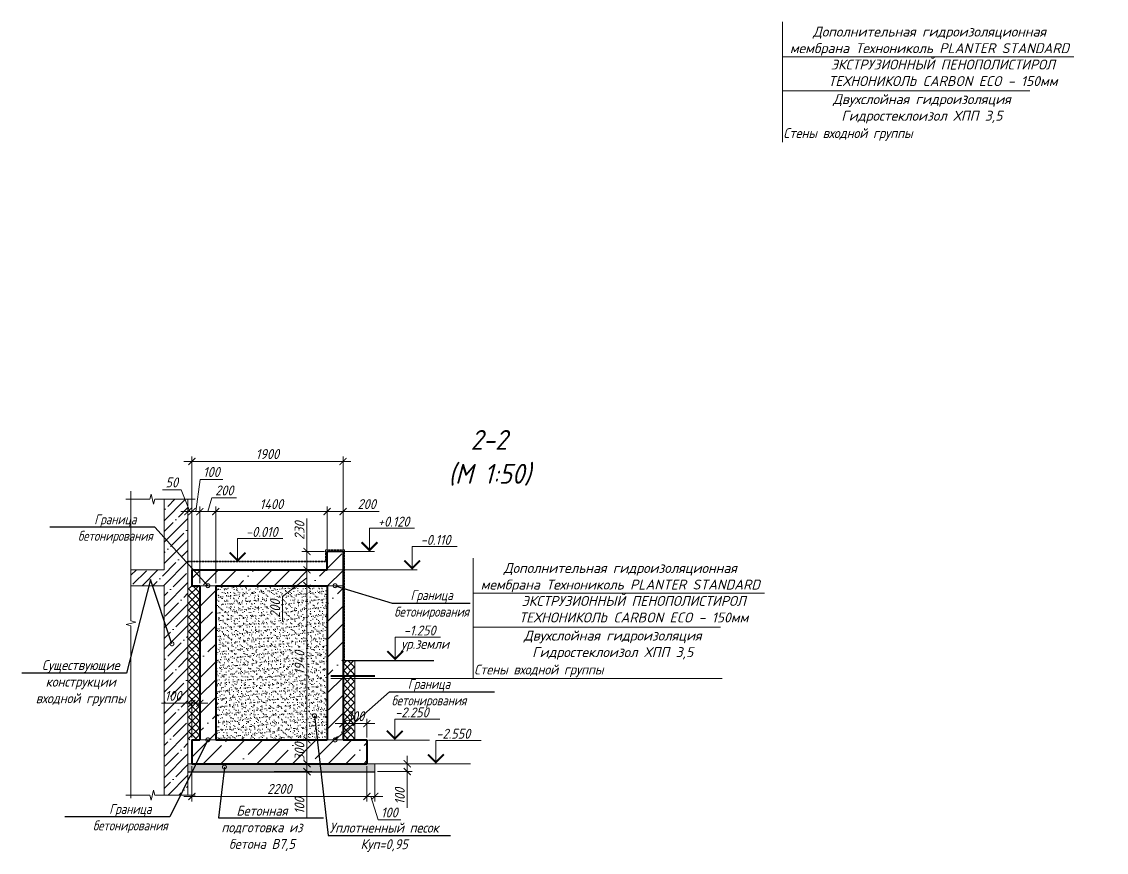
# Model space of a CAD drawing. Header units: millimetres. Extents: x 504091 to 2165846, y 135022 to 442887.
# Drawn here: x 1166348 to 1179985, y 238654 to 249105 of the extents above; entities that cross this region are included whole.
import ezdxf
from ezdxf import colors
from ezdxf.entities.mleader import LeaderData, LeaderLine
from ezdxf.math import Vec2, Vec3

# ---------------------------------------------------------------- set-up
doc = ezdxf.new("R2010")
doc.units = ezdxf.units.MM
doc.linetypes.add('( Dashed )', pattern=[0.75, 0.5, -0.25])
doc.layers.get('Defpoints').update_dxf_attribs({"color": 255})
doc.layers.add('!Defpoints', color=255, linetype='Continuous', lineweight=5, plot=False)
for name, color, linetype, lineweight in [('+АР_Вспомогательная', 7, 'Continuous', 9), ('Аннотация', 7, 'Continuous', 9), ('Лестницы', 7, 'Continuous', 18), ('Монолит тонкий', 204, 'Continuous', 9), ('Размер', 7, 'Continuous', 13), ('размеры', 7, 'Continuous', 9), ('Размеры КР', 164, 'Continuous', 9), ('СПДС_+АР_Выноски', 4, 'Continuous', 9)]:
    doc.layers.add(name, color=color, linetype=linetype, lineweight=lineweight)
doc.layers.add('PS_Выноски', color=7, linetype='Continuous')
doc.layers.add('SGRAND', color=7, linetype='Continuous')
doc.styles.add('GOST 2.304_new', font='isocpeur.ttf', dxfattribs={"width": 0.9, "oblique": 15})
doc.linetypes.add('zem', pattern='A,1.9,[130,ltypeshp.shx,S=2.4,R=135,X=0.5,Y=-1.8],2,[130,ltypeshp.shx,S=2.4,R=135,X=0.5,Y=-1.8],2,[130,ltypeshp.shx,S=2.4,R=135,X=0.5,Y=-1.8],3.8', length=9.7)
doc.linetypes.add('зигзаг', pattern='A,0.00254,-5.08,[131,ltypeshp.shx,S=5.08,R=0,X=-5.08,Y=0],-10.16,[131,ltypeshp.shx,S=5.08,R=180,X=5.08,Y=0],-5.08', length=20.32254)
doc.dimstyles.new('SPDS 1_50', dxfattribs={"dimscale": 50, "dimtxt": 2.5, "dimasz": 1.77, "dimexe": 1.25, "dimexo": 0.625, "dimtad": 1, "dimdec": 0, "dimrnd": 0.001, "dimzin": 9, "dimtxsty": 'GOST 2.304_new', "dimblk": 'ARCHTICK', "dimcen": 2.5, "dimdle": 2, "dimclrt": 256, "dimadec": 0, "dimazin": 2, "dimtfac": 0.75, "dimtdec": 0, "dimtmove": 1, "dimatfit": 3, "dimfxl": 0, "dimtolj": 1, "dimlwd": 9, "dimlwe": 9, "dimarcsym": 0})

# ---------------------------------------------------------------- blocks, each defined once
blk = doc.blocks.new('_DotSmall')
at = {"color": 0, "linetype": 'ByBlock', "lineweight": 35, "const_width": 0.5}
blk.add_lwpolyline([(-0.0625, 0, 1), (0.0625, 0, 1)], format="xyb", close=True, dxfattribs=at)
blk = doc.blocks.new('_ArchTick')
at = {"color": 0, "linetype": 'ByBlock', "const_width": 0.15}
blk.add_lwpolyline([(-0.5, -0.5), (0.5, 0.5)], dxfattribs=at)
blk = doc.blocks.new('*D2190')
at = {"layer": 'Defpoints', "color": 0, "lineweight": 20, "transparency": 16777216}
for p in [(1168488, 242941), (1168438, 242149), (1168488, 242149)]:
    blk.add_point(p, dxfattribs=at)
at = {"layer": 'Размеры КР', "color": 0, "lineweight": 9, "transparency": 16777216}
for p, q in [((1168351, 243214), (1168120, 243214)), ((1168463, 242941), (1168351, 243214)), ((1168438, 242941), (1168350, 242941)), ((1168438, 242180), (1168438, 243004)), ((1168438, 242941), (1168488, 242941)), ((1168438, 242941), (1168488, 242941)), ((1168488, 242180), (1168488, 243004)), ((1168488, 242941), (1168577, 242941))]:
    blk.add_line(p, q, dxfattribs=at)
at = {"layer": 'Размеры КР', "color": 0, "lineweight": 9, "transparency": 16777216, "xscale": 88.5, "yscale": 88.5, "zscale": 88.5}
blk.add_blockref('_ArchTick', (1168438, 242941), dxfattribs=at)
at = {"layer": 'Размеры КР', "color": 0, "lineweight": 9, "transparency": 16777216, "xscale": 88.5, "yscale": 88.5, "zscale": 88.5, "rotation": 180}
blk.add_blockref('_ArchTick', (1168488, 242941), dxfattribs=at)
at = {"layer": 'Размеры КР', "lineweight": 20, "transparency": 16777216, "insert": (1168235, 243308), "char_height": 125, "attachment_point": 5, "style": 'GOST 2.304_new'}
blk.add_mtext('\\A1;50', dxfattribs=at)
blk = doc.blocks.new('*D2191')
at = {"layer": 'Defpoints', "color": 0, "lineweight": 20, "transparency": 16777216}
for p in [(1168588, 242941), (1168488, 242149), (1168588, 242009)]:
    blk.add_point(p, dxfattribs=at)
at = {"layer": 'Размеры КР', "color": 0, "lineweight": 9, "transparency": 16777216}
for p, q in [((1168538, 242941), (1168590, 243345)), ((1168590, 243345), (1168877, 243345)), ((1168388, 242941), (1168688, 242941)), ((1168488, 242180), (1168488, 243004)), ((1168588, 242040), (1168588, 243004))]:
    blk.add_line(p, q, dxfattribs=at)
at = {"layer": 'Размеры КР', "color": 0, "lineweight": 9, "transparency": 16777216, "xscale": 88.5, "yscale": 88.5, "zscale": 88.5, "rotation": 180}
blk.add_blockref('_ArchTick', (1168488, 242941), dxfattribs=at)
at = {"layer": 'Размеры КР', "color": 0, "lineweight": 9, "transparency": 16777216, "xscale": 88.5, "yscale": 88.5, "zscale": 88.5}
blk.add_blockref('_ArchTick', (1168588, 242941), dxfattribs=at)
at = {"layer": 'Размеры КР', "lineweight": 20, "transparency": 16777216, "insert": (1168734, 243439), "char_height": 125, "attachment_point": 5, "style": 'GOST 2.304_new'}
blk.add_mtext('\\A1;100', dxfattribs=at)
blk = doc.blocks.new('*D2196')
at = {"layer": 'Defpoints', "color": 0, "lineweight": 20, "transparency": 16777216}
for p in [(1169935, 242439), (1170188, 242439), (1170188, 242209)]:
    blk.add_point(p, dxfattribs=at)
at = {"layer": 'Размеры КР', "color": 0, "lineweight": 9, "transparency": 16777216}
for p, q in [((1169935, 242856), (1169935, 242439)), ((1169935, 242109), (1169935, 242539)), ((1170157, 242439), (1169872, 242439)), ((1170157, 242209), (1169872, 242209))]:
    blk.add_line(p, q, dxfattribs=at)
at = {"layer": 'Размеры КР', "color": 0, "lineweight": 9, "transparency": 16777216, "xscale": 88.5, "yscale": 88.5, "zscale": 88.5}
for p, rotation in [((1169935, 242439), 90), ((1169935, 242209), 270)]:
    blk.add_blockref('_ArchTick', p, dxfattribs=dict(at, rotation=rotation))
at = {"layer": 'Размеры КР', "lineweight": 20, "transparency": 16777216, "insert": (1169841, 242701), "char_height": 125, "attachment_point": 5, "rotation": 90, "style": 'GOST 2.304_new'}
blk.add_mtext('\\A1;230', dxfattribs=at)
blk = doc.blocks.new('*D2197')
at = {"layer": 'Defpoints', "color": 0, "lineweight": 20, "transparency": 16777216}
for p in [(1170188, 242209), (1169935, 242009), (1170188, 242009)]:
    blk.add_point(p, dxfattribs=at)
at = {"layer": 'Размеры КР', "color": 0, "lineweight": 9, "transparency": 16777216}
for p, q in [((1170157, 242209), (1169872, 242209)), ((1169935, 242309), (1169935, 241909)), ((1169935, 242109), (1169628, 241874)), ((1170157, 242009), (1169872, 242009)), ((1169628, 241874), (1169628, 241564))]:
    blk.add_line(p, q, dxfattribs=at)
at = {"layer": 'Размеры КР', "color": 0, "lineweight": 9, "transparency": 16777216, "xscale": 88.5, "yscale": 88.5, "zscale": 88.5}
for p, rotation in [((1169935, 242209), 90), ((1169935, 242009), 270)]:
    blk.add_blockref('_ArchTick', p, dxfattribs=dict(at, rotation=rotation))
at = {"layer": 'Размеры КР', "lineweight": 20, "transparency": 16777216, "insert": (1169534, 241719), "char_height": 125, "attachment_point": 5, "rotation": 90, "style": 'GOST 2.304_new'}
blk.add_mtext('\\A1;200', dxfattribs=at)
blk = doc.blocks.new('*D2198')
at = {"layer": 'Defpoints', "color": 0, "lineweight": 20, "transparency": 16777216}
for p in [(1168788, 242941), (1168588, 242209), (1168788, 242009)]:
    blk.add_point(p, dxfattribs=at)
at = {"layer": 'Размеры КР', "color": 0, "lineweight": 9, "transparency": 16777216}
for p, q in [((1168688, 242941), (1168740, 243113)), ((1168740, 243113), (1169050, 243113)), ((1168488, 242941), (1168888, 242941)), ((1168588, 242240), (1168588, 243004)), ((1168788, 242040), (1168788, 243004))]:
    blk.add_line(p, q, dxfattribs=at)
at = {"layer": 'Размеры КР', "color": 0, "lineweight": 9, "transparency": 16777216, "xscale": 88.5, "yscale": 88.5, "zscale": 88.5, "rotation": 180}
blk.add_blockref('_ArchTick', (1168588, 242941), dxfattribs=at)
at = {"layer": 'Размеры КР', "color": 0, "lineweight": 9, "transparency": 16777216, "xscale": 88.5, "yscale": 88.5, "zscale": 88.5}
blk.add_blockref('_ArchTick', (1168788, 242941), dxfattribs=at)
at = {"layer": 'Размеры КР', "lineweight": 20, "transparency": 16777216, "insert": (1168895, 243207), "char_height": 125, "attachment_point": 5, "style": 'GOST 2.304_new'}
blk.add_mtext('\\A1;200', dxfattribs=at)
blk = doc.blocks.new('*D2199')
at = {"layer": 'Defpoints', "color": 0, "lineweight": 20, "transparency": 16777216}
for p in [(1170188, 242941), (1170188, 242209), (1168788, 242009)]:
    blk.add_point(p, dxfattribs=at)
at = {"layer": 'Размеры КР', "color": 0, "lineweight": 9, "transparency": 16777216}
for p, q in [((1168688, 242941), (1170288, 242941)), ((1168788, 242040), (1168788, 243004)), ((1170188, 242240), (1170188, 243004))]:
    blk.add_line(p, q, dxfattribs=at)
at = {"layer": 'Размеры КР', "color": 0, "lineweight": 9, "transparency": 16777216, "xscale": 88.5, "yscale": 88.5, "zscale": 88.5, "rotation": 180}
blk.add_blockref('_ArchTick', (1168788, 242941), dxfattribs=at)
at = {"layer": 'Размеры КР', "color": 0, "lineweight": 9, "transparency": 16777216, "xscale": 88.5, "yscale": 88.5, "zscale": 88.5}
blk.add_blockref('_ArchTick', (1170188, 242941), dxfattribs=at)
at = {"layer": 'Размеры КР', "lineweight": 20, "transparency": 16777216, "insert": (1169488, 243035), "char_height": 125, "attachment_point": 5, "style": 'GOST 2.304_new'}
blk.add_mtext('\\A1;1400', dxfattribs=at)
blk = doc.blocks.new('*D2200')
at = {"layer": 'Defpoints', "color": 0, "lineweight": 20, "transparency": 16777216}
for p in [(1170388, 242941), (1170388, 242415), (1170188, 242209)]:
    blk.add_point(p, dxfattribs=at)
at = {"layer": 'Размеры КР', "color": 0, "lineweight": 9, "transparency": 16777216}
for p, q in [((1170088, 242941), (1170488, 242941)), ((1170188, 242240), (1170188, 243004)), ((1170388, 242446), (1170388, 243004)), ((1170841, 242941), (1170388, 242941))]:
    blk.add_line(p, q, dxfattribs=at)
at = {"layer": 'Размеры КР', "color": 0, "lineweight": 9, "transparency": 16777216, "xscale": 88.5, "yscale": 88.5, "zscale": 88.5, "rotation": 180}
blk.add_blockref('_ArchTick', (1170188, 242941), dxfattribs=at)
at = {"layer": 'Размеры КР', "color": 0, "lineweight": 9, "transparency": 16777216, "xscale": 88.5, "yscale": 88.5, "zscale": 88.5}
blk.add_blockref('_ArchTick', (1170388, 242941), dxfattribs=at)
at = {"layer": 'Размеры КР', "lineweight": 20, "transparency": 16777216, "insert": (1170686, 243035), "char_height": 125, "attachment_point": 5, "style": 'GOST 2.304_new'}
blk.add_mtext('\\A1;200', dxfattribs=at)
blk = doc.blocks.new('*D2201')
at = {"layer": 'Defpoints', "color": 0, "lineweight": 20, "transparency": 16777216}
for p in [(1168588, 240529), (1168488, 240069), (1168588, 240069)]:
    blk.add_point(p, dxfattribs=at)
at = {"layer": 'Размеры КР', "color": 0, "lineweight": 9, "transparency": 16777216}
for p, q in [((1168488, 240100), (1168488, 240592)), ((1168588, 240100), (1168588, 240592)), ((1168107, 240529), (1168488, 240529)), ((1168388, 240529), (1168688, 240529))]:
    blk.add_line(p, q, dxfattribs=at)
at = {"layer": 'Размеры КР', "color": 0, "lineweight": 9, "transparency": 16777216, "xscale": 88.5, "yscale": 88.5, "zscale": 88.5, "rotation": 180}
blk.add_blockref('_ArchTick', (1168488, 240529), dxfattribs=at)
at = {"layer": 'Размеры КР', "color": 0, "lineweight": 9, "transparency": 16777216, "xscale": 88.5, "yscale": 88.5, "zscale": 88.5}
blk.add_blockref('_ArchTick', (1168588, 240529), dxfattribs=at)
at = {"layer": 'Размеры КР', "lineweight": 20, "transparency": 16777216, "insert": (1168250, 240623), "char_height": 125, "attachment_point": 5, "style": 'GOST 2.304_new'}
blk.add_mtext('\\A1;100', dxfattribs=at)
blk = doc.blocks.new('*D2202')
at = {"layer": 'Defpoints', "color": 0, "lineweight": 20, "transparency": 16777216}
for p in [(1169935, 242009), (1169935, 240069), (1169935, 240069)]:
    blk.add_point(p, dxfattribs=at)
at = {"layer": 'Размеры КР', "color": 0, "lineweight": 9, "transparency": 16777216}
for p, q in [((1169935, 242109), (1169935, 239969)), ((1169966, 242009), (1169997, 242009)), ((1169966, 240069), (1169997, 240069))]:
    blk.add_line(p, q, dxfattribs=at)
at = {"layer": 'Размеры КР', "color": 0, "lineweight": 9, "transparency": 16777216, "xscale": 88.5, "yscale": 88.5, "zscale": 88.5}
for p, rotation in [((1169935, 242009), 90), ((1169935, 240069), 270)]:
    blk.add_blockref('_ArchTick', p, dxfattribs=dict(at, rotation=rotation))
at = {"layer": 'Размеры КР', "lineweight": 20, "transparency": 16777216, "insert": (1169841, 241039), "char_height": 125, "attachment_point": 5, "rotation": 90, "style": 'GOST 2.304_new'}
blk.add_mtext('\\A1;1940', dxfattribs=at)
blk = doc.blocks.new('*D2203')
at = {"layer": 'Defpoints', "color": 0, "lineweight": 20, "transparency": 16777216}
for p in [(1169935, 240069), (1169701, 239769), (1169935, 239769)]:
    blk.add_point(p, dxfattribs=at)
at = {"layer": 'Размеры КР', "color": 0, "lineweight": 9, "transparency": 16777216}
for p, q in [((1169935, 240169), (1169935, 239669)), ((1169966, 240069), (1169997, 240069)), ((1169732, 239769), (1169997, 239769))]:
    blk.add_line(p, q, dxfattribs=at)
at = {"layer": 'Размеры КР', "color": 0, "lineweight": 9, "transparency": 16777216, "xscale": 88.5, "yscale": 88.5, "zscale": 88.5}
for p, rotation in [((1169935, 240069), 90), ((1169935, 239769), 270)]:
    blk.add_blockref('_ArchTick', p, dxfattribs=dict(at, rotation=rotation))
at = {"layer": 'Размеры КР', "lineweight": 20, "transparency": 16777216, "insert": (1169841, 239919), "char_height": 125, "attachment_point": 5, "rotation": 90, "style": 'GOST 2.304_new'}
blk.add_mtext('\\A1;300', dxfattribs=at)
blk = doc.blocks.new('*D2204')
at = {"layer": 'Defpoints', "color": 0, "lineweight": 20, "transparency": 16777216}
for p in [(1169490, 239769), (1169490, 239669), (1169935, 239669)]:
    blk.add_point(p, dxfattribs=at)
at = {"layer": 'Размеры КР', "color": 0, "lineweight": 9, "transparency": 16777216}
for p, q in [((1169522, 239769), (1169997, 239769)), ((1169935, 239869), (1169935, 239569)), ((1169522, 239669), (1169997, 239669)), ((1169935, 239096), (1169935, 239669))]:
    blk.add_line(p, q, dxfattribs=at)
at = {"layer": 'Размеры КР', "color": 0, "lineweight": 9, "transparency": 16777216, "xscale": 88.5, "yscale": 88.5, "zscale": 88.5}
for p, rotation in [((1169935, 239769), 90), ((1169935, 239669), 270)]:
    blk.add_blockref('_ArchTick', p, dxfattribs=dict(at, rotation=rotation))
at = {"layer": 'Размеры КР', "lineweight": 20, "transparency": 16777216, "insert": (1169841, 239240), "char_height": 125, "attachment_point": 5, "rotation": 90, "style": 'GOST 2.304_new'}
blk.add_mtext('\\A1;100', dxfattribs=at)
blk = doc.blocks.new('*D2205')
at = {"layer": 'Defpoints', "color": 0, "lineweight": 20, "transparency": 16777216}
for p in [(1168488, 239769), (1170688, 239769), (1170688, 239358)]:
    blk.add_point(p, dxfattribs=at)
at = {"layer": 'Размеры КР', "color": 0, "lineweight": 9, "transparency": 16777216}
for p, q in [((1168488, 239738), (1168488, 239295)), ((1170688, 239738), (1170688, 239295)), ((1168388, 239358), (1170788, 239358))]:
    blk.add_line(p, q, dxfattribs=at)
at = {"layer": 'Размеры КР', "color": 0, "lineweight": 9, "transparency": 16777216, "xscale": 88.5, "yscale": 88.5, "zscale": 88.5, "rotation": 180}
blk.add_blockref('_ArchTick', (1168488, 239358), dxfattribs=at)
at = {"layer": 'Размеры КР', "color": 0, "lineweight": 9, "transparency": 16777216, "xscale": 88.5, "yscale": 88.5, "zscale": 88.5}
blk.add_blockref('_ArchTick', (1170688, 239358), dxfattribs=at)
at = {"layer": 'Размеры КР', "lineweight": 20, "transparency": 16777216, "insert": (1169588, 239452), "char_height": 125, "attachment_point": 5, "style": 'GOST 2.304_new'}
blk.add_mtext('\\A1;2200', dxfattribs=at)
blk = doc.blocks.new('*D2206')
at = {"layer": 'Defpoints', "color": 0, "lineweight": 20, "transparency": 16777216}
for p in [(1170688, 239769), (1170788, 239769), (1170788, 239358)]:
    blk.add_point(p, dxfattribs=at)
at = {"layer": 'Размеры КР', "color": 0, "lineweight": 9, "transparency": 16777216}
for p, q in [((1170688, 239738), (1170688, 239295)), ((1170788, 239738), (1170788, 239295)), ((1170588, 239358), (1170888, 239358)), ((1170738, 239358), (1170828, 239061)), ((1170828, 239061), (1171115, 239061))]:
    blk.add_line(p, q, dxfattribs=at)
at = {"layer": 'Размеры КР', "color": 0, "lineweight": 9, "transparency": 16777216, "xscale": 88.5, "yscale": 88.5, "zscale": 88.5, "rotation": 180}
blk.add_blockref('_ArchTick', (1170688, 239358), dxfattribs=at)
at = {"layer": 'Размеры КР', "color": 0, "lineweight": 9, "transparency": 16777216, "xscale": 88.5, "yscale": 88.5, "zscale": 88.5}
blk.add_blockref('_ArchTick', (1170788, 239358), dxfattribs=at)
at = {"layer": 'Размеры КР', "lineweight": 20, "transparency": 16777216, "insert": (1170971, 239155), "char_height": 125, "attachment_point": 5, "style": 'GOST 2.304_new'}
blk.add_mtext('\\A1;100', dxfattribs=at)
blk = doc.blocks.new('*D2207')
at = {"layer": 'Defpoints', "color": 0, "lineweight": 20, "transparency": 16777216}
for p in [(1170788, 239769), (1171196, 239769), (1170788, 239669)]:
    blk.add_point(p, dxfattribs=at)
at = {"layer": 'Размеры КР', "color": 0, "lineweight": 9, "transparency": 16777216}
for p, q in [((1170820, 239769), (1171259, 239769)), ((1171196, 239569), (1171196, 239869)), ((1170820, 239669), (1171259, 239669)), ((1171196, 239216), (1171196, 239669))]:
    blk.add_line(p, q, dxfattribs=at)
at = {"layer": 'Размеры КР', "color": 0, "lineweight": 9, "transparency": 16777216, "xscale": 88.5, "yscale": 88.5, "zscale": 88.5}
for p, rotation in [((1171196, 239769), 90), ((1171196, 239669), 270)]:
    blk.add_blockref('_ArchTick', p, dxfattribs=dict(at, rotation=rotation))
at = {"layer": 'Размеры КР', "lineweight": 20, "transparency": 16777216, "insert": (1171102, 239360), "char_height": 125, "attachment_point": 5, "rotation": 90, "style": 'GOST 2.304_new'}
blk.add_mtext('\\A1;100', dxfattribs=at)
blk = doc.blocks.new('*D2208')
at = {"layer": 'Defpoints', "color": 0, "lineweight": 20, "transparency": 16777216}
for p in [(1170388, 243572), (1170388, 242415), (1168488, 242209)]:
    blk.add_point(p, dxfattribs=at)
at = {"layer": 'Размеры КР', "color": 0, "lineweight": 9, "transparency": 16777216}
for p, q in [((1168388, 243572), (1170488, 243572)), ((1168488, 242240), (1168488, 243634)), ((1170388, 242446), (1170388, 243634))]:
    blk.add_line(p, q, dxfattribs=at)
at = {"layer": 'Размеры КР', "color": 0, "lineweight": 9, "transparency": 16777216, "xscale": 88.5, "yscale": 88.5, "zscale": 88.5, "rotation": 180}
blk.add_blockref('_ArchTick', (1168488, 243572), dxfattribs=at)
at = {"layer": 'Размеры КР', "color": 0, "lineweight": 9, "transparency": 16777216, "xscale": 88.5, "yscale": 88.5, "zscale": 88.5}
blk.add_blockref('_ArchTick', (1170388, 243572), dxfattribs=at)
at = {"layer": 'Размеры КР', "lineweight": 20, "transparency": 16777216, "insert": (1169438, 243665), "char_height": 125, "attachment_point": 5, "style": 'GOST 2.304_new'}
blk.add_mtext('\\A1;1900', dxfattribs=at)
blk = doc.blocks.new('*D2211')
at = {"layer": 'Defpoints', "color": 0, "lineweight": 20, "transparency": 16777216}
for p in [(1170688, 240273), (1170388, 240069), (1170688, 240069)]:
    blk.add_point(p, dxfattribs=at)
at = {"layer": 'Размеры КР', "color": 0, "lineweight": 9, "transparency": 16777216}
for p, q in [((1170388, 240100), (1170388, 240335)), ((1170688, 240100), (1170688, 240335)), ((1170288, 240273), (1170788, 240273))]:
    blk.add_line(p, q, dxfattribs=at)
at = {"layer": 'Размеры КР', "color": 0, "lineweight": 9, "transparency": 16777216, "xscale": 88.5, "yscale": 88.5, "zscale": 88.5, "rotation": 180}
blk.add_blockref('_ArchTick', (1170388, 240273), dxfattribs=at)
at = {"layer": 'Размеры КР', "color": 0, "lineweight": 9, "transparency": 16777216, "xscale": 88.5, "yscale": 88.5, "zscale": 88.5}
blk.add_blockref('_ArchTick', (1170688, 240273), dxfattribs=at)
at = {"layer": 'Размеры КР', "lineweight": 20, "transparency": 16777216, "insert": (1170538, 240367), "char_height": 125, "attachment_point": 5, "style": 'GOST 2.304_new'}
blk.add_mtext('\\A1;300', dxfattribs=at)

msp = doc.modelspace()

# ---------------------------------------------------------------- hatches: boundary and pattern name
at = {"layer": 'SGRAND', "lineweight": 20}
h = msp.add_hatch(dxfattribs=at)
h.set_pattern_fill('ANSI35', color=256, scale=30)
h.set_pattern_definition([(45, (2322.48, 0), (-134.703842, 134.703842), []), (45, (2457.18, 0), (-134.703842, 134.703842), [238.125, -47.625, 0, -47.625])])
h.paths.add_polyline_path([(1168438.4502, 243096.0967), (1168138.4502, 243096.0967), (1168138.4502, 242208.7914), (1167722.1147, 242208.7914), (1167722.1147, 242008.7914), (1168138.4502, 242008.7914), (1168138.4502, 239371.9175), (1168438.4502, 239371.9175)])
h = msp.add_hatch(dxfattribs=at)
h.set_pattern_fill('ANSI35', color=256, scale=50)
h.set_pattern_definition([(45, (2322.48, 0), (-224.5064, 224.5064), []), (45, (2547, 0), (-224.5064, 224.5064), [396.875, -79.375, 0, -79.375])])
h.paths.add_polyline_path([(1170388.4502, 242208.7914), (1170188.4502, 242208.7914), (1168488.4502, 242208.7914), (1168488.4502, 242008.7914), (1168588.4502, 242008.7914), (1168788.4502, 242008.7914), (1170188.4502, 242008.7914), (1170388.4502, 242008.7914)])
h.paths.add_polyline_path([(1170388.4502, 242438.7914), (1170288.4502, 242438.7914), (1170188.4502, 242438.7914), (1170188.4502, 242208.7914), (1170388.4502, 242208.7914)])
h.paths.add_polyline_path([(1170388.4502, 242008.7914), (1170188.4502, 242008.7914), (1170188.4502, 240068.7914), (1170388.4502, 240068.7914)])
h.paths.add_polyline_path([(1168788.4502, 242008.7914), (1168588.4502, 242008.7914), (1168588.4502, 240068.7914), (1168788.4502, 240068.7914)])
h.paths.add_polyline_path([(1170688.4502, 240068.7914), (1170388.4502, 240068.7914), (1170188.4502, 240068.7914), (1168788.4502, 240068.7914), (1168588.4502, 240068.7914), (1168488.4502, 240068.7914), (1168488.4502, 239768.7914), (1170688.4502, 239768.7914)])
h = msp.add_hatch(dxfattribs=at)
h.set_pattern_fill('ANSI37', color=256, scale=20)
h.set_pattern_definition([(45, (-1950, 940), (-44.9012806, 44.9012806), []), (135, (-1950, 940), (-44.9012806, -44.9012806), [])])
h.paths.add_polyline_path([(1168588.4502, 241781.6945), (1168438.4502, 241781.6945), (1168438.4502, 240068.7914), (1168588.4502, 240068.7914)])
h.paths.add_polyline_path([(1168588.4502, 242008.7914), (1168438.4502, 242008.7914), (1168438.4502, 241809.961), (1168588.4502, 241809.961)])
h.paths.add_polyline_path([(1168588.4502, 241809.961), (1168438.4502, 241809.961), (1168438.4502, 241781.6945), (1168588.4502, 241781.6945)])
h.paths.add_polyline_path([(1168438.4502, 241163.9885), (1168588.4502, 241163.9885), (1168579.1505, 241188.5756), (1168471.3573, 241170.0716)], flags=17)
at = {"layer": 'SGRAND', "lineweight": 9}
h = msp.add_hatch(dxfattribs=at)
h.set_pattern_fill('AR-SAND', color=256, scale=1.5)
h.set_pattern_definition([(37.5, (2322.48, 0), (-2.400047, 73.4119856), [0, -57.912, 0, -64.77, 0, -61.9125]), (7.5, (2322.48, 0), (67.4284925, 107.523765), [0, -31.242, 0, -52.197, 0, -20.0025]), (327.5, (2275.615, 0), (118.6488555, 0.2155777), [0, -19.05, 0, -68.58, 0, -89.535]), (317.5, (2275.62, 0), (114.533468, 33.4393985), [0, -9.525, 0, -44.958, 0, -51.435])])
h.paths.add_polyline_path([(1170188.4502, 242008.7914), (1168788.4502, 242008.7914), (1168788.4502, 240068.7914), (1170188.4502, 240068.7914)])
h.paths.add_polyline_path([(1169676.8805, 241531.4821), (1169676.8805, 241830.2321)], flags=16)
at = {"layer": 'SGRAND', "lineweight": 20}
h = msp.add_hatch(dxfattribs=at)
h.set_pattern_fill('ANSI37', color=256, scale=20)
h.paths.add_polyline_path([(1170538.4502, 240841.6945), (1170388.4502, 240841.6945), (1170388.4502, 240068.7914), (1170538.4502, 240068.7914)])
h.paths.add_polyline_path([(1170538.4502, 241068.7914), (1170388.4502, 241068.7914), (1170388.4502, 240869.961), (1170538.4502, 240869.961)])
h.paths.add_polyline_path([(1170538.4502, 240869.961), (1170388.4502, 240869.961), (1170388.4502, 240841.6945), (1170538.4502, 240841.6945)])
h.paths.add_polyline_path([(1170388.4502, 240223.9885), (1170538.4502, 240223.9885), (1170529.1505, 240248.5756), (1170421.3573, 240230.0716)], flags=17)
h = msp.add_hatch(dxfattribs=at)
h.set_pattern_fill('AR-CONC', color=256, scale=0.5)
h.paths.add_polyline_path([(1170788.4502, 239768.7914), (1170688.4502, 239768.7914), (1168488.4502, 239768.7914), (1168438.4502, 239768.7914), (1168438.4502, 239668.7914), (1170788.4502, 239668.7914)])

# ---------------------------------------------------------------- linework, layer by layer
at = {"layer": '!Defpoints', "linetype": '( Dashed )', "lineweight": 9, "ltscale": 5}
msp.add_line((1168438.4502, 242318.7914), (1170168.4502, 242318.7914), dxfattribs=at)
at = {"layer": '+АР_Вспомогательная', "color": 7, "linetype": 'Continuous', "ltscale": 50}
for points in [[(1167656.6122, 243096.0967), (1167959.6004, 243096.0967), (1167975.2254, 243158.5967), (1168006.4754, 243033.5967), (1168022.1004, 243096.0967), (1168528.3942, 243096.0967)], [(1167722.1147, 239337.1409), (1167722.1147, 241504.7657), (1167659.6147, 241520.3907), (1167784.6147, 241551.6407), (1167722.1147, 241567.2657), (1167722.1147, 243198.4136)], [(1167656.6122, 239371.9175), (1167959.6004, 239371.9175), (1167975.2254, 239309.4175), (1168006.4754, 239434.4175), (1168022.1004, 239371.9175), (1168528.3942, 239371.9175)]]:
    msp.add_lwpolyline(points, dxfattribs=at)
at = {"layer": 'PS_Выноски', "linetype": 'zem'}
for p, q in [((1170388.4502, 241068.7914), (1171531.8941, 241068.7914)), ((1168438.4502, 239668.7914), (1170788.4502, 239668.7914))]:
    msp.add_line(p, q, dxfattribs=at)
at = {"layer": 'Лестницы', "color": 5, "linetype": '( Dashed )', "lineweight": 9, "ltscale": 5}
for p, q in [((1170168.4502, 242308.7914), (1170168.4502, 242458.7914)), ((1170408.4502, 242458.7914), (1170168.4502, 242458.7914)), ((1170408.4502, 242458.7914), (1170408.4502, 241068.7914)), ((1168438.4502, 242308.7914), (1170168.4502, 242308.7914))]:
    msp.add_line(p, q, dxfattribs=at)
at = {"layer": 'Монолит тонкий', "lineweight": 40, "ltscale": 100}
for p, q in [((1170188.4502, 242208.7914), (1170188.4502, 242438.7914)), ((1170388.4502, 242438.7914), (1170188.4502, 242438.7914)), ((1170388.4502, 242438.7914), (1170388.4502, 240068.7914)), ((1168488.4502, 242208.7914), (1170188.4502, 242208.7914)), ((1168488.4502, 242208.7914), (1168488.4502, 242008.7914)), ((1168488.4502, 242008.7914), (1168588.4502, 242008.7914)), ((1168588.4502, 242008.7914), (1168588.4502, 240068.7914)), ((1168788.4502, 242008.7914), (1168788.4502, 240068.7914)), ((1168788.4502, 242008.7914), (1170188.4502, 242008.7914)), ((1170188.4502, 242008.7914), (1170188.4502, 240068.7914)), ((1168488.4502, 240068.7914), (1168588.4502, 240068.7914)), ((1168488.4502, 240068.7914), (1168488.4502, 239768.7914)), ((1168788.4502, 240068.7914), (1170188.4502, 240068.7914)), ((1170388.4502, 240068.7914), (1170688.4502, 240068.7914)), ((1170688.4502, 240068.7914), (1170688.4502, 239768.7914)), ((1168488.4502, 239768.7914), (1170688.4502, 239768.7914))]:
    msp.add_line(p, q, dxfattribs=at)
at = {"layer": 'размеры', "ltscale": 50}
for p, q in [((1170708.4502, 240066.9842), (1171474.9093, 240066.9842)), ((1170737.748, 239768.7914), (1171992.6897, 239768.7914))]:
    msp.add_line(p, q, dxfattribs=at)
for points in [[(1170720.8629, 242438.7914), (1170720.8629, 242731.095), (1171287.9845, 242731.095)], [(1169062.2153, 242308.7914), (1169062.2153, 242601.095), (1169629.3368, 242601.095)], [(1171257.2942, 242208.7914), (1171257.2942, 242501.095), (1171824.4157, 242501.095)], [(1171044.8276, 241068.7914), (1171044.8276, 241361.095), (1171611.9492, 241361.095)], [(1171038.3467, 240066.9842), (1171038.3467, 240329.03), (1171605.4683, 240329.03)], [(1171556.1272, 239768.7914), (1171556.1272, 240061.095), (1172123.2487, 240061.095)]]:
    msp.add_lwpolyline(points, dxfattribs=at)
at = {"layer": 'размеры', "ltscale": 50, "const_width": 24}
for points in [[(1170820.8629, 242555.7619), (1170720.8629, 242455.7619), (1170620.8629, 242555.7619)], [(1169162.2153, 242425.7619), (1169062.2153, 242325.7619), (1168962.2153, 242425.7619)], [(1171357.2942, 242325.7619), (1171257.2942, 242225.7619), (1171157.2942, 242325.7619)], [(1171144.8276, 241185.7619), (1171044.8276, 241085.7619), (1170944.8276, 241185.7619)], [(1171138.3467, 240183.9548), (1171038.3467, 240083.9548), (1170938.3467, 240183.9548)], [(1171656.1272, 239885.7619), (1171556.1272, 239785.7619), (1171456.1272, 239885.7619)]]:
    msp.add_lwpolyline(points, dxfattribs=at)
at = {"layer": 'Размеры КР', "lineweight": 20}
for p, q in [((1168138.4502, 243096.0967), (1168138.4502, 242208.7914)), ((1168438.4502, 243096.0967), (1168438.4502, 239371.9175)), ((1170288.4502, 242438.7914), (1170785.3602, 242438.7914)), ((1168138.4502, 242208.7914), (1167722.1147, 242208.7914)), ((1170188.4502, 242208.7914), (1171321.7914, 242208.7914)), ((1168138.4502, 242008.7914), (1167722.1147, 242008.7914)), ((1168138.4502, 242008.7914), (1168138.4502, 239371.9175)), ((1168438.4502, 239668.7914), (1168438.4502, 239768.7914)), ((1168488.4502, 239768.7914), (1168438.4502, 239768.7914)), ((1170688.4502, 239768.7914), (1170788.4502, 239768.7914)), ((1170788.4502, 239668.7914), (1170788.4502, 239768.7914)), ((1168438.4502, 239668.7914), (1170788.4502, 239668.7914))]:
    msp.add_line(p, q, dxfattribs=at)
at = {"layer": 'Размеры КР', "linetype": 'зигзаг', "lineweight": 20}
for p, q in [((1168588.4502, 242008.7914), (1168788.4502, 242008.7914)), ((1170188.4502, 242008.7914), (1170388.4502, 242008.7914)), ((1168588.4502, 240068.7914), (1168788.4502, 240068.7914)), ((1170188.4502, 240068.7914), (1170388.4502, 240068.7914))]:
    msp.add_line(p, q, dxfattribs=at)
at = {"layer": 'Размеры КР', "lineweight": 40}
msp.add_line((1170786.3695, 240869.961), (1170236.6888, 240869.961), dxfattribs=at)
at = {"layer": 'СПДС_+АР_Выноски', "color": 251, "ltscale": 100, "true_color": 0x636466}
for p, q in [((1179021.8241, 247815.2033), (1175921.0578, 247815.2033)), ((1170538.4502, 241068.7914), (1170538.4502, 240068.7914)), ((1175134.158, 241066.6945), (1172033.3916, 241066.6945)), ((1170236.6888, 240841.6945), (1175155.1102, 240841.6945))]:
    msp.add_line(p, q, dxfattribs=at)

# ---------------------------------------------------------------- texts
at = {"layer": 'Аннотация', "lineweight": 9, "insert": (1165576.2256, 243968.0828), "char_height": 250, "attachment_point": 1, "line_spacing_factor": 1.022766, "style": 'GOST 2.304_new'}
msp.add_mtext_dynamic_manual_height_columns('\\pi6415.81458;2-2\\P\\pi5993.37855; (М 1:50)', width=9480.531459, gutter_width=2500, heights=[1983.7092], dxfattribs=at)
at = {"layer": 'Размер', "ltscale": 20, "insert": (1177762.0517, 249042.1907), "char_height": 125, "width": 3630.396291, "attachment_point": 2, "style": 'GOST 2.304_new', "bg_fill": 2}
msp.add_mtext('\\A1;{\\W1;Дополнительная гидроизоляционная мембрана Технониколь PLANTER STANDARD}', dxfattribs=at)
at = {"layer": 'размеры', "ltscale": 50, "style": 'GOST 2.304_new', "oblique": 15, "width": 0.9}
for s, p in [('+0.120', (1170826.7073, 242752.3812)), ('-0.010', (1169168.0597, 242622.3812)), ('-0.110', (1171363.1386, 242522.3812)), ('-1.250', (1171150.6721, 241382.3812)), ('ур.земли', (1171118.3161, 241214.1941)), ('-2.250', (1171043.093, 240351.5032)), ('-2.550', (1171560.8734, 240083.5682))]:
    msp.add_text(s, height=125, dxfattribs=at).set_placement(p)
at = {"layer": 'СПДС_+АР_Выноски', "color": 7, "ltscale": 100, "style": 'GOST 2.304_new', "oblique": 15, "width": 0.9}
for p in [(1175924.8366, 247640.2033), (1172037.1705, 240891.6945)]:
    msp.add_text('Стены входной группы', height=125, dxfattribs=at).set_placement(p)

# ---------------------------------------------------------------- dimensions: what is measured, and where the dimension line sits
at = {"layer": 'Размеры КР', "lineweight": 20}
for base, p1, p2, picture, middle in [((1170388.4502, 243571.6046), (1168488.4502, 242208.7914), (1170388.4502, 242414.9819), '*D2208', (1169438.4502, 243665.3546)), ((1168788.4502, 242941.1669), (1168588.4502, 242208.7914), (1168788.4502, 242008.7914), '*D2198', (1168771.2627, 243206.7919)), ((1170188.4502, 242941.1669), (1168788.4502, 242008.7914), (1170188.4502, 242208.7914), '*D2199', (1169488.4502, 243034.9169)), ((1170688.4502, 239357.7593), (1168488.4502, 239768.7914), (1170688.4502, 239768.7914), '*D2205', (1169588.4502, 239451.5093)), ((1170788.4502, 239357.7593), (1170688.4502, 239768.7914), (1170788.4502, 239768.7914), '*D2206', (1170858.7627, 239154.6343))]:
    dim = msp.add_linear_dim(base=base, p1=p1, p2=p2, dimstyle='SPDS 1_50', dxfattribs=at)
    dim.commit()
    dim.dimension.update_dxf_attribs({"geometry": picture, "text_midpoint": middle})
for base, p1, p2, picture, middle in [((1168588.4502, 242941.1669), (1168488.4502, 242148.8609), (1168588.4502, 242008.7914), '*D2191', (1168621.2627, 243345.2389)), ((1168488.4502, 242941.1669), (1168438.4502, 242148.8609), (1168488.4502, 242148.8609), '*D2190', (1168319.5694, 243214.2218)), ((1170388.4502, 242941.1669), (1170188.4502, 242208.7914), (1170388.4502, 242414.9819), '*D2200', (1170685.8899, 242943.85)), ((1168588.4502, 240529.0301), (1168488.4502, 240068.7914), (1168588.4502, 240068.7914), '*D2201', (1168250.1474, 240600.7322)), ((1170688.4502, 240272.9237), (1170388.4502, 240068.7914), (1170688.4502, 240068.7914), '*D2211', (1170538.4502, 240272.9237))]:
    dim = msp.add_linear_dim(base=base, p1=p1, p2=p2, dimstyle='SPDS 1_50', dxfattribs=at)
    dim.commit()
    dim.dimension.update_dxf_attribs({"geometry": picture, "text_midpoint": middle, "dimtype": 160})
for base, p1, p2, picture, middle in [((1169934.5332, 242438.7914), (1170188.4502, 242208.7914), (1170188.4502, 242438.7914), '*D2196', (1169899.0414, 242701.1271)), ((1169934.5332, 242008.7914), (1170188.4502, 242208.7914), (1170188.4502, 242008.7914), '*D2197', (1169627.9453, 241842.7113)), ((1169934.5332, 239768.7914), (1169934.5332, 240068.7914), (1169700.7978, 239768.7914), '*D2203', (1169934.5332, 239918.7914)), ((1169934.5332, 239668.7914), (1169490.2544, 239768.7914), (1169490.2544, 239668.7914), '*D2204', (1170011.9601, 239239.6127)), ((1171196.1073, 239768.7914), (1170788.4502, 239668.7914), (1170788.4502, 239768.7914), '*D2207', (1171260.8976, 239360.0127))]:
    dim = msp.add_linear_dim(base=base, p1=p1, p2=p2, angle=90, dimstyle='SPDS 1_50', dxfattribs=at)
    dim.commit()
    dim.dimension.update_dxf_attribs({"geometry": picture, "text_midpoint": middle, "dimtype": 160})
dim = msp.add_linear_dim(base=(1169934.5332, 240068.7914), p1=(1169934.5332, 242008.7914), p2=(1169934.5332, 240068.7914), angle=90, dimstyle='SPDS 1_50', dxfattribs=at)
dim.commit()
dim.dimension.update_dxf_attribs({"geometry": '*D2202', "text_midpoint": (1169840.7832, 241038.7914)})

# ---------------------------------------------------------------- leaders
at = {"layer": 'Размер', "ltscale": 20}
ml = msp.add_multileader_mtext('Standard', dxfattribs=at)
ml.set_content('\\A1;{\\W0.8;Граница бетонирования}', color=256, style='GOST 2.304_new')
ml.set_leader_properties()
ml.set_arrow_properties(name='DOTSMALL')
ml.build(insert=Vec2(0, 0))
ml.multileader.update_dxf_attribs({"text_left_attachment_type": 6, "text_right_attachment_type": 6, "dogleg_length": 1, "arrow_head_size": 100})
ctx = ml.context
ctx.base_point, ctx.char_height, ctx.arrow_head_size, ctx.landing_gap_size, ctx.plane_origin = Vec3(1167048.8807, 242744.2511), 125, 100, 0, Vec3(1145592.6997, 388881.2126)
ctx.left_attachment, ctx.right_attachment, ctx.text_align_type = 6, 6, 1
notes = []
notes.append((ctx, [(0, (1, 1, 0), (1168022.3743, 242744.2511), (-1, 0), 20, [(0, [(1168688.4502, 242008.7914)], 0, [])])]))
ctx.mtext.insert, ctx.mtext.rotation, ctx.mtext.width, ctx.mtext.alignment, ctx.mtext.flow_direction = Vec3(1167525.6275, 242906.7511), 6.2831853072, 1286.674802, 2, 5
ml = msp.add_multileader_mtext('Standard', dxfattribs=at)
ml.set_content('\\A1;Существующие конструкции входной группы', color=256, style='GOST 2.304_new')
ml.set_leader_properties()
ml.set_arrow_properties(name='DOTSMALL')
ml.build(insert=Vec2(0, 0))
ml.multileader.update_dxf_attribs({"text_left_attachment_type": 6, "text_right_attachment_type": 6, "dogleg_length": 1, "arrow_head_size": 100})
ctx = ml.context
ctx.base_point, ctx.char_height, ctx.arrow_head_size, ctx.landing_gap_size, ctx.plane_origin = Vec3(1166533.7884, 240909.3066), 125, 100, 0, Vec3(1146810.9776, 386566.3067)
ctx.left_attachment, ctx.right_attachment, ctx.text_align_type = 6, 6, 1
notes.append((ctx, [(0, (1, 1, 0), (1167667.282, 240909.3066), (-1, 0), 20, [(1, [(1168237.5593, 241277.4567), (1167966.0404, 242085.9013)], 0, [])])]))
ctx.mtext.insert, ctx.mtext.rotation, ctx.mtext.width, ctx.mtext.alignment, ctx.mtext.flow_direction = Vec3(1167090.5352, 241071.8066), 6.2831853072, 1286.674802, 2, 5
ml = msp.add_multileader_mtext('Standard', dxfattribs=at)
ml.set_content('\\A1;{\\W0.8;Граница бетонирования}', color=256, style='GOST 2.304_new')
ml.set_leader_properties()
ml.set_arrow_properties(name='DOTSMALL')
ml.build(insert=Vec2(0, 0))
ml.multileader.update_dxf_attribs({"text_left_attachment_type": 6, "text_right_attachment_type": 6, "dogleg_length": 1, "arrow_head_size": 100})
ctx = ml.context
ctx.base_point, ctx.char_height, ctx.arrow_head_size, ctx.landing_gap_size, ctx.plane_origin = Vec3(1171025.4481, 241789.516), 125, 100, 0, Vec3(1149091.3692, 387657.3472)
ctx.left_attachment, ctx.right_attachment, ctx.text_align_type = 6, 6, 1
notes.append((ctx, [(1, (1, 1, 0), (1171005.4481, 241789.516), (1, 0), 20, [(0, [(1170288.4502, 242008.7914)], 0, [])])]))
ctx.mtext.insert, ctx.mtext.rotation, ctx.mtext.width, ctx.mtext.alignment, ctx.mtext.flow_direction = Vec3(1171502.1949, 241952.016), 6.2831853072, 1286.674802, 2, 5
ml = msp.add_multileader_mtext('Standard', dxfattribs=at)
ml.set_content('\\A1;{\\W0.8;Граница бетонирования}', color=256, style='GOST 2.304_new')
ml.set_leader_properties()
ml.set_arrow_properties(name='DOTSMALL')
ml.build(insert=Vec2(0, 0))
ml.multileader.update_dxf_attribs({"text_left_attachment_type": 6, "text_right_attachment_type": 6, "dogleg_length": 1, "arrow_head_size": 100})
ctx = ml.context
ctx.base_point, ctx.char_height, ctx.arrow_head_size, ctx.landing_gap_size, ctx.plane_origin = Vec3(1170991.632, 240673.1107), 125, 100, 0, Vec3(1149765.8761, 385421.5331)
ctx.left_attachment, ctx.right_attachment, ctx.text_align_type = 6, 6, 1
notes.append((ctx, [(1, (1, 1, 0), (1170971.632, 240673.1107), (1, 0), 20, [(0, [(1170288.4502, 240068.7914)], 0, [])])]))
ctx.mtext.insert, ctx.mtext.rotation, ctx.mtext.width, ctx.mtext.alignment, ctx.mtext.flow_direction = Vec3(1171468.3788, 240835.6107), 6.2831853072, 1286.674802, 2, 5
ml = msp.add_multileader_mtext('Standard', dxfattribs=at)
ml.set_content('\\A1;Уплотненный песок\\PКуп=0,95', color=256, style='GOST 2.304_new')
ml.set_leader_properties()
ml.set_arrow_properties(name='DOTSMALL')
ml.build(insert=Vec2(0, 0))
ml.multileader.update_dxf_attribs({"text_left_attachment_type": 6, "text_right_attachment_type": 6, "dogleg_length": 1, "arrow_head_size": 100})
ctx = ml.context
ctx.base_point, ctx.char_height, ctx.arrow_head_size, ctx.landing_gap_size, ctx.plane_origin = Vec3(1170219.2993, 238864.5063), 125, 100, 0, Vec3(1152930.6981, 386892.0208)
ctx.left_attachment, ctx.right_attachment, ctx.text_align_type = 6, 6, 1
notes.append((ctx, [(1, (1, 1, 0), (1170199.2993, 238864.5063), (1, 0), 20, [(0, [(1170029.5944, 240373.3256)], 0, [])])]))
ctx.mtext.insert, ctx.mtext.rotation, ctx.mtext.width, ctx.mtext.alignment, ctx.mtext.flow_direction = Vec3(1170905.4211, 239027.0063), 6.2831853072, 1664.96034, 2, 5
ml = msp.add_multileader_mtext('Standard', dxfattribs=at)
ml.set_content('\\A1;{\\W0.8;Граница бетонирования}', color=256, style='GOST 2.304_new')
ml.set_leader_properties()
ml.set_arrow_properties(name='DOTSMALL')
ml.build(insert=Vec2(0, 0))
ml.multileader.update_dxf_attribs({"text_left_attachment_type": 6, "text_right_attachment_type": 6, "dogleg_length": 1, "arrow_head_size": 100})
ctx = ml.context
ctx.base_point, ctx.char_height, ctx.arrow_head_size, ctx.landing_gap_size, ctx.plane_origin = Vec3(1167237.046, 239099.8872), 125, 100, 0, Vec3(1145653.7905, 385546.9775)
ctx.left_attachment, ctx.right_attachment, ctx.text_align_type = 6, 6, 1
notes.append((ctx, [(0, (1, 1, 0), (1168210.5396, 239099.8872), (-1, 0), 20, [(0, [(1168688.4502, 240068.7914)], 0, [])])]))
ctx.mtext.insert, ctx.mtext.rotation, ctx.mtext.width, ctx.mtext.alignment, ctx.mtext.flow_direction = Vec3(1167713.7928, 239262.3872), 6.2831853072, 1286.674802, 2, 5
ml = msp.add_multileader_mtext('Standard', dxfattribs=at)
ml.set_content('\\A1;Бетонная подготовка из бетона В7,5', color=256, style='GOST 2.304_new')
ml.set_leader_properties()
ml.set_arrow_properties(name='DOTSMALL')
ml.build(insert=Vec2(0, 0))
ml.multileader.update_dxf_attribs({"text_left_attachment_type": 6, "text_right_attachment_type": 6, "dogleg_length": 1, "arrow_head_size": 100})
ctx = ml.context
ctx.base_point, ctx.char_height, ctx.arrow_head_size, ctx.landing_gap_size, ctx.plane_origin = Vec3(1168842.8134, 239089.6127), 125, 100, 0, Vec3(1148017.1395, 384552.2756)
ctx.left_attachment, ctx.right_attachment, ctx.text_align_type = 6, 6, 1
notes.append((ctx, [(1, (1, 1, 0), (1168822.8134, 239089.6127), (1, 0), 20, [(0, [(1168896.8738, 239727.4424)], 0, [])])]))
ctx.mtext.insert, ctx.mtext.rotation, ctx.mtext.width, ctx.mtext.alignment, ctx.mtext.flow_direction = Vec3(1169368.6227, 239239.6127), 6.2831853072, 1286.674802, 2, 5
for ctx, leaders in notes:
    for number, flags, end, landing, length, lines in leaders:
        leader = LeaderData()
        leader.index, (leader.has_last_leader_line, leader.has_dogleg_vector, leader.attachment_direction) = number, flags
        leader.last_leader_point, leader.dogleg_vector, leader.dogleg_length = Vec3(end), Vec3(landing), length
        for number, points, colour, breaks in lines:
            line = LeaderLine()
            line.index, line.vertices, line.color, line.breaks = number, Vec3.list(points), colors.encode_raw_color(colour), breaks
            leader.lines.append(line)
        ctx.leaders.append(leader)

# ---------------------------------------------------------------- next in the draw order: texts
at = {"layer": 'Размер', "ltscale": 20, "char_height": 125, "attachment_point": 2, "style": 'GOST 2.304_new', "bg_fill": 2}
for s, insert, width in [('\\A1;{\\W1;ЭКСТРУЗИОННЫЙ ПЕНОПОЛИСТИРОЛ ТЕХНОНИКОЛЬ CARBON ECO - 150мм}', (1177931.0159, 248628.0271), 3983.459268), ('\\A1;{\\W1;Дополнительная гидроизоляционная мембрана Технониколь PLANTER STANDARD}', (1173874.3856, 242293.6819), 3630.396291)]:
    msp.add_mtext(s, dxfattribs=dict(at, insert=insert, width=width))

# ---------------------------------------------------------------- next in the draw order: linework, layer by layer
at = {"layer": 'СПДС_+АР_Выноски', "color": 251, "ltscale": 100, "true_color": 0x636466}
msp.add_line((1179577.2499, 248663.4993), (1175921.0578, 248663.4993), dxfattribs=at)

# ---------------------------------------------------------------- next in the draw order: texts
at = {"layer": 'Размер', "ltscale": 20, "char_height": 125, "attachment_point": 2, "style": 'GOST 2.304_new', "bg_fill": 2}
for s, insert, width in [('\\A1;{\\W1;Двухслойная гидроизоляция Гидростеклоизол ХПП 3,5}', (1177666.4125, 248192.1374), 3454.252384), ('\\A1;{\\W1;ЭКСТРУЗИОННЫЙ ПЕНОПОЛИСТИРОЛ ТЕХНОНИКОЛЬ CARBON ECO - 150мм}', (1174043.3498, 241879.5183), 3983.459268)]:
    msp.add_mtext(s, dxfattribs=dict(at, insert=insert, width=width))

# ---------------------------------------------------------------- next in the draw order: linework, layer by layer
at = {"layer": 'СПДС_+АР_Выноски', "color": 251, "ltscale": 100, "true_color": 0x636466}
for p, q in [((1175912.8882, 247590.2033), (1175912.8882, 249102.3876)), ((1179021.8241, 248234.5585), (1175921.0578, 248234.5585)), ((1175689.5837, 241914.9905), (1172033.3916, 241914.9905))]:
    msp.add_line(p, q, dxfattribs=at)

# ---------------------------------------------------------------- next in the draw order: texts
at = {"layer": 'Размер', "ltscale": 20, "insert": (1173778.7463, 241443.6286), "char_height": 125, "width": 3454.252384, "attachment_point": 2, "style": 'GOST 2.304_new', "bg_fill": 2}
msp.add_mtext('\\A1;{\\W1;Двухслойная гидроизоляция Гидростеклоизол ХПП 3,5}', dxfattribs=at)

# ---------------------------------------------------------------- next in the draw order: linework, layer by layer
at = {"layer": 'СПДС_+АР_Выноски', "color": 251, "ltscale": 100, "true_color": 0x636466}
for p, q in [((1172025.222, 240841.6945), (1172025.222, 242353.8788)), ((1175134.158, 241486.0496), (1172033.3916, 241486.0496))]:
    msp.add_line(p, q, dxfattribs=at)

doc.saveas('drawing.dxf')
